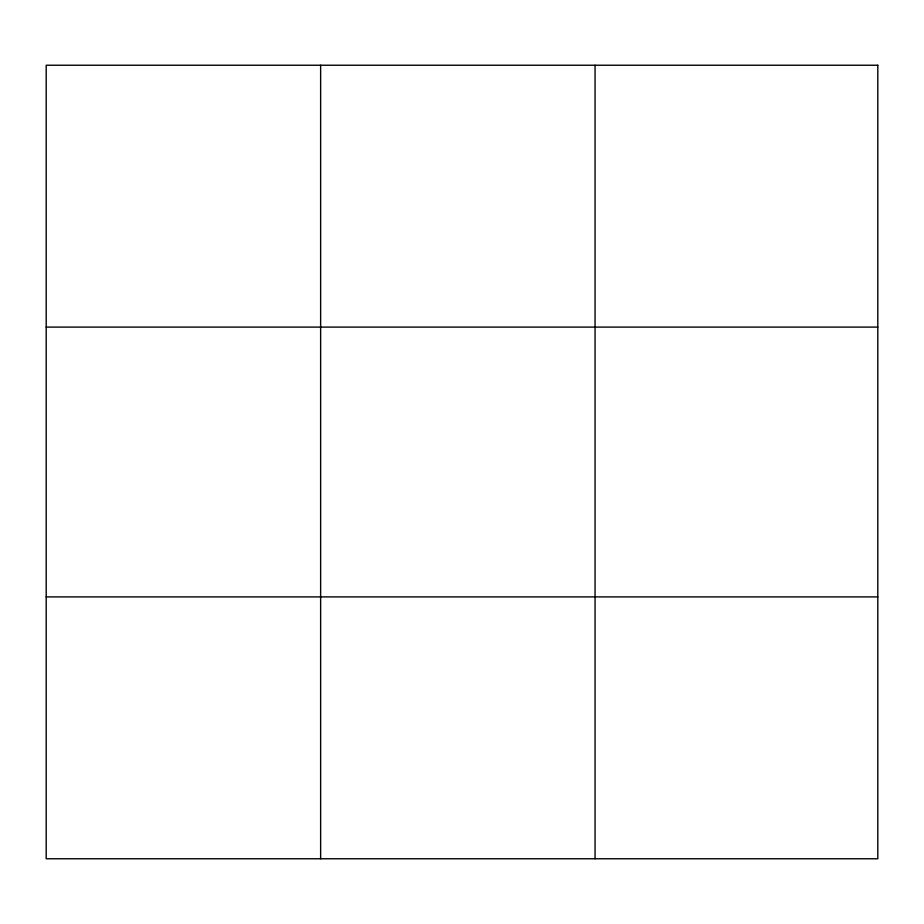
<?xml version="1.0" encoding="UTF-8"?>
<svg xmlns="http://www.w3.org/2000/svg" width="924" height="924" viewBox="0 0 924 924"><rect width="100%" height="100%" fill="white"/><g stroke="black" fill="none" stroke-linecap="round" stroke-linejoin="round"><path stroke-width="1.39" d="M320.628 65.234L320.628 858.766M595.056 65.234L595.056 858.766M46.2 327.096L877.8 327.096M46.2 596.904L877.8 596.904M877.8 65.234L877.8 858.766L46.2 858.766L46.2 65.234L877.8 65.234"/></g></svg>
